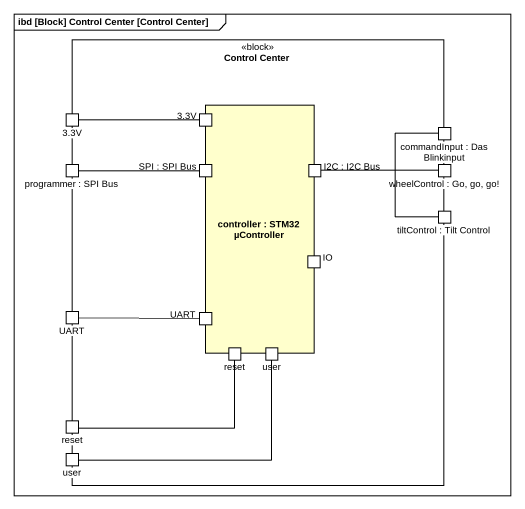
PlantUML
@startuml
mainframe ibd [Block] Control Center [Control Center]
rectangle "Control Center" as Control_Center <<block>> {
  port "3.3V" as p3_3V
  rectangle "controller : STM32 µController" as controller {
    port "3.3V" as p3_3V_2
    port "SPI : SPI Bus" as SPI
    port "I2C : I2C Bus" as I2C
    port IO
    port "UART" as UART_2
    port reset
    port user
  }
  port "commandInput : Das Blinkinput" as commandInput
  port "programmer : SPI Bus" as programmer
  port "wheelControl : Go, go, go!" as wheelControl
  port "tiltControl : Tilt Control" as tiltControl
  port UART
  port "reset" as reset_2
  port "user" as user_2
}
p3_3V -right- p3_3V_2
programmer -right- SPI
I2C -right- commandInput
I2C -right- wheelControl
I2C -right- tiltControl
UART -right- UART_2
reset_2 -right- reset
user_2 -right- user
@enduml
